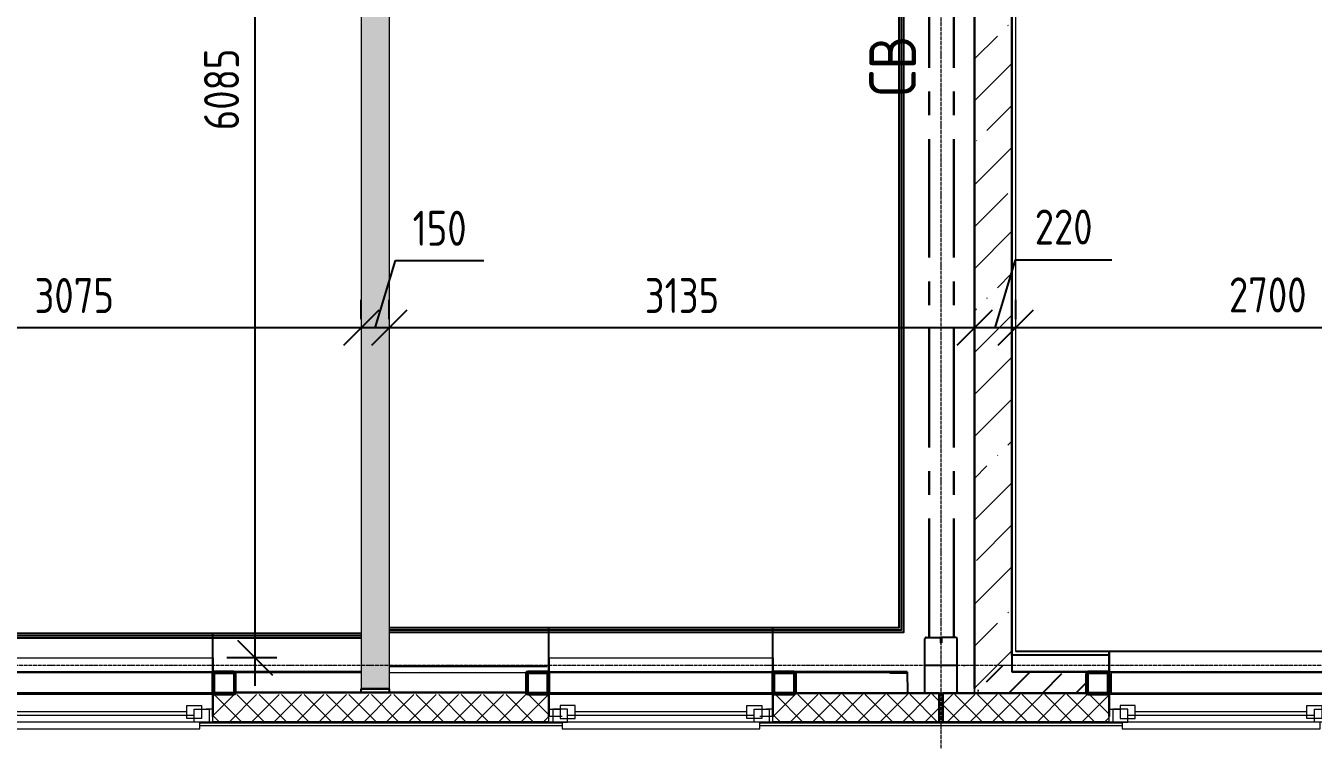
# Model space of a CAD drawing. Header units: millimetres. Extents: x -3689 to 3021565, y -698052 to -604547.
# Drawn here: x 2710195 to 2717090, y -647912 to -644087 of the extents above; entities that cross this region are included whole.
import ezdxf

# ---------------------------------------------------------------- set-up
doc = ezdxf.new("R2010")
doc.units = ezdxf.units.MM
doc.header["$PDMODE"] = 35
doc.linetypes.add('_ШПТ__20_т__2_5__Линия сетки', pattern=[25, 20, -2.5, 0, -2.5])
doc.linetypes.add('CENTER', pattern=[50.8, 31.75, -6.35, 6.35, -6.35])
doc.layers.get('0').update_dxf_attribs({"lineweight": 0})
doc.layers.get('Defpoints').update_dxf_attribs({"color": 4})
for name, color, linetype in [('_1-1_ Внутренние стены', 7, 'Continuous'), ('Новы ГКЛ', 211, 'Continuous'), ('фундаменты кж', 7, 'Continuous')]:
    doc.layers.add(name, color=color, linetype=linetype)
doc.layers.add('Вспомогательные', color=6, linetype='Continuous', plot=False)
for name, color, linetype, lineweight, true_color in [('Каркас несущий', 7, 'Continuous', 18, 0x800040), ('Каркас_Импост', 7, 'Continuous', 9, 0x804000), ('Линии', 7, 'Continuous', 9, 0x00a600), ('Несущие колонны', 7, 'Continuous', 18, 0x800040), ('Окна', 7, 'Continuous', 9, 0x0080c0), ('Отлив', 7, 'Continuous', 9, 0x008080), ('Скрытые грани', 7, 'Continuous', 18, 0x800040)]:
    doc.layers.add(name, color=color, linetype=linetype, lineweight=lineweight, true_color=true_color)
for name, color, linetype, lineweight in [('Марки помещений', 7, 'Continuous', 20), ('Обобщенные модели', 7, 'Continuous', 18), ('ОСИ', 251, 'CENTER', 18), ('Перекрытия', 7, 'Continuous', 18), ('Размерные', 45, 'Continuous', 15), ('Размеры', 82, 'Continuous', 9), ('Средние', 142, 'Continuous', 30), ('Стены', 7, 'Continuous', 18), ('Стены разрез', 7, 'Continuous', 30), ('Стены штриховка', 7, 'Continuous', 30)]:
    doc.layers.add(name, color=color, linetype=linetype, lineweight=lineweight)
doc.styles.add('GOST Common_1', font='GOST_Common.ttf', dxfattribs={"width": 0.9, "height": 210})
doc.styles.add('ГОСТ 2.304', font='CS_Gost2304.shx')
doc.dimstyles.new('СПДС', dxfattribs={"dimscale": 100, "dimtxt": 2.5, "dimasz": 2.5, "dimexe": 2, "dimexo": 0.625, "dimgap": 1, "dimtad": 1, "dimdec": 0, "dimtxsty": 'ГОСТ 2.304', "dimblk": 'OBLIQUE', "dimblk1": 'OBLIQUE', "dimblk2": 'OBLIQUE', "dimcen": 2.5, "dimdle": 2, "dimadec": 0, "dimazin": 2, "dimtfac": 0.75, "dimtdec": 4, "dimtmove": 1, "dimatfit": 3, "dimfxl": 1, "dimtfill": 1, "dimtolj": 1, "dimarcsym": 1})
pattern_1 = [(45, (2676096.765, -647540.56), (-60.10408, 60.10408), []), (135, (2676096.765, -647540.56), (-60.10408, -60.10408), [])]

# ---------------------------------------------------------------- blocks, each defined once
blk = doc.blocks.new('102_Окно_1Створка_Ф_ГОСТ23166-99 - 1160х1750_1170_h-1445330-_О__L1_0_000_')
at = {"layer": 'Каркас_Импост', "color": 7, "lineweight": 18}
for p, q in [((-638.1, 475), (-638.1, 405)), ((-638.1, 475), (-603.1, 475)), ((-618.1, 475), (-538.1, 475)), ((-618.1, 405), (-618.1, 475)), ((-618.1, 475), (-538.1, 475)), ((-618.1, 405), (-618.1, 475)), ((-578.1, 385), (-578.1, 455)), ((-578.1, 455), (-498.1, 455)), ((-538.1, 475), (-538.1, 405)), ((-538.1, 475), (-538.1, 455)), ((-538.1, 440), (461.9, 440)), ((-498.1, 455), (-498.1, 385)), ((-498.1, 420), (421.9, 420)), ((421.9, 455), (421.9, 385)), ((501.9, 455), (421.9, 455)), ((541.9, 475), (461.9, 475)), ((461.9, 475), (461.9, 405)), ((461.9, 475), (461.9, 455)), ((541.9, 475), (461.9, 475)), ((501.9, 385), (501.9, 455)), ((561.9, 475), (526.9, 475)), ((541.9, 405), (541.9, 475)), ((541.9, 405), (541.9, 475)), ((561.9, 475), (561.9, 405)), ((-638.1, 405), (-603.1, 405)), ((-538.1, 405), (-618.1, 405)), ((-578.1, 405), (-618.1, 405)), ((-498.1, 385), (-578.1, 385)), ((421.9, 385), (501.9, 385)), ((461.9, 405), (541.9, 405)), ((541.9, 405), (501.9, 405)), ((561.9, 405), (526.9, 405))]:
    blk.add_line(p, q, dxfattribs=at)
at = {"layer": 'Отлив', "color": 7}
for p, q in [((491.9, 510), (-568.1, 510)), ((-568.1, 510), (-568.1, 475)), ((491.9, 475), (491.9, 510)), ((-568.1, 475), (491.9, 475))]:
    blk.add_line(p, q, dxfattribs=at)
blk = doc.blocks.new('243_КолоннаНесущая_Труба_ГОСТ 30245-2003 - 120x120x5-1251786-_О__L1_0_000_')
at = {"layer": 'Несущие колонны', "color": 7, "lineweight": 40}
for p, q in [((-60, 51), (-60, -51)), ((-55, -51), (-55, 51)), ((51, 60), (-51, 60)), ((-51, 55), (51, 55)), ((55, 51), (55, -51)), ((60, -51), (60, 51)), ((51, -55), (-51, -55)), ((-51, -60), (51, -60))]:
    blk.add_line(p, q, dxfattribs=at)
for centre, radius, start, end in [((-51, 51), 9, 90, 180), ((-51, 51), 4, 90, 180), ((51, 51), 9, 0, 90), ((51, 51), 4, 0, 90), ((-51, -51), 9, 180, 270), ((-51, -51), 4, 180, 270), ((51, -51), 9, 270, 360), ((51, -51), 4, 270, 0)]:
    blk.add_arc(centre, radius, start, end, dxfattribs=at)
blk = doc.blocks.new('243_КолоннаНесущая_Труба_ГОСТ 30245-2003 - 120x120x5-1170525-_О__L1_0_000_')
at = {"layer": 'Несущие колонны', "color": 7, "lineweight": 40}
for p, q in [((-60, 51), (-60, -51)), ((-55, -51), (-55, 51)), ((51, 60), (-51, 60)), ((-51, 55), (51, 55)), ((55, 51), (55, -51)), ((60, -51), (60, 51)), ((51, -55), (-51, -55)), ((-51, -60), (51, -60))]:
    blk.add_line(p, q, dxfattribs=at)
for centre, radius, start, end in [((-51, 51), 9, 90, 180), ((-51, 51), 4, 90, 180), ((51, 51), 9, 0, 90), ((51, 51), 4, 0, 90), ((-51, -51), 9, 180, 270), ((-51, -51), 4, 180, 270), ((51, -51), 9, 270, 360), ((51, -51), 4, 270, 0)]:
    blk.add_arc(centre, radius, start, end, dxfattribs=at)
blk = doc.blocks.new('253_Балка_Труба_ГОСТ 30245-2003 - 120x120x5-1251540-_О__L1_0_000_')
at = {"layer": 'Каркас несущий', "color": 7}
for p, q in [((622.3, 60), (-552.3, 60)), ((-552.3, 51), (-552.3, 60)), ((-552.3, -51), (-552.3, 51)), ((622.3, 60), (622.3, 51)), ((622.3, 51), (622.3, -51)), ((-552.3, -60), (-552.3, -51)), ((-552.3, -60), (622.3, -60)), ((622.3, -51), (622.3, -60))]:
    blk.add_line(p, q, dxfattribs=at)
at = {"layer": 'Скрытые грани', "color": 7}
for p, q in [((-552.3, 55), (622.3, 55)), ((-552.3, -55), (622.3, -55))]:
    blk.add_line(p, q, dxfattribs=at)
blk = doc.blocks.new('к3')
at = {"color": 0, "linetype": 'ByBlock', "lineweight": -2, "ltscale": 200}
for p, q in [((4147417.8, 542805.7), (4147417.8, 542828.2)), ((4147417.8, 542805.7), (4147420.8, 542805.7)), ((4147420.8, 542805.7), (4147420.8, 542828.2)), ((4147425.8, 542836.2), (4147504.8, 542836.2)), ((4147425.8, 542833.2), (4147504.8, 542833.2)), ((4147509.8, 542828.2), (4147509.8, 542544.2)), ((4147512.8, 542828.2), (4147512.8, 542544.2)), ((4147682.8, 542828.2), (4147682.8, 542544.2)), ((4147685.8, 542828.2), (4147685.8, 542544.2)), ((4147769.8, 542836.2), (4147690.8, 542836.2)), ((4147769.8, 542833.2), (4147690.8, 542833.2)), ((4147774.8, 542805.7), (4147774.8, 542828.2)), ((4147777.8, 542805.7), (4147774.8, 542805.7)), ((4147777.8, 542805.7), (4147777.8, 542828.2)), ((4147517.8, 542539.2), (4147588.8, 542539.2)), ((4147517.8, 542536.2), (4147588.8, 542536.2)), ((4147593.8, 542544.2), (4147593.8, 542566.7)), ((4147593.8, 542566.7), (4147596.8, 542566.7)), ((4147596.8, 542544.2), (4147596.8, 542566.7)), ((4147598.8, 542544.2), (4147598.8, 542566.7)), ((4147601.8, 542566.7), (4147598.8, 542566.7)), ((4147601.8, 542544.2), (4147601.8, 542566.7)), ((4147677.8, 542539.2), (4147606.8, 542539.2)), ((4147677.8, 542536.2), (4147606.8, 542536.2))]:
    blk.add_line(p, q, dxfattribs=at)
for centre, radius, start, end in [((4147425.8, 542828.2), 8, 90, 180), ((4147425.8, 542828.2), 5, 90, 180), ((4147504.8, 542828.2), 8, 0, 90), ((4147504.8, 542828.2), 5, 0, 90), ((4147690.8, 542828.2), 8, 90, 180), ((4147690.8, 542828.2), 5, 90, 180), ((4147769.8, 542828.2), 8, 0, 90), ((4147769.8, 542828.2), 5, 0, 90), ((4147517.8, 542544.2), 8, 180, 270), ((4147517.8, 542544.2), 5, 180, 270), ((4147588.8, 542544.2), 8, 270, 0), ((4147588.8, 542544.2), 5, 270, 0), ((4147606.8, 542544.2), 8, 180, 270), ((4147606.8, 542544.2), 5, 180, 270), ((4147677.8, 542544.2), 5, 270, 0), ((4147677.8, 542544.2), 8, 270, 0)]:
    blk.add_arc(centre, radius, start, end, dxfattribs=at)
at = {"layer": 'Вспомогательные', "color": 0, "ltscale": 10}
for p, q in [((4147690.3, 542836.2), (4147505.3, 542836.2)), ((4147682.8, 542686.2), (4147512.8, 542686.2))]:
    blk.add_line(p, q, dxfattribs=at)
blk = doc.blocks.new('_Oblique')
at = {"color": 0, "linetype": 'ByBlock', "lineweight": -2}
blk.add_line((-0.5, -0.5), (0.5, 0.5), dxfattribs=at)
blk = doc.blocks.new('*D431')
at = {"layer": 'Defpoints', "color": 0, "ltscale": 75, "transparency": 16777216}
for p in [(2711585.6, -641385.6), (2711421.6, -647470.6), (2711585.6, -647470.6)]:
    blk.add_point(p, dxfattribs=at)
at = {"layer": 'Размеры', "color": 0, "lineweight": -2, "ltscale": 75, "transparency": 16777216}
for p, q in [((2711421.6, -641235.6), (2711421.6, -647620.6)), ((2711538.7, -641385.6), (2711271.6, -641385.6)), ((2711538.7, -647470.6), (2711271.6, -647470.6))]:
    blk.add_line(p, q, dxfattribs=at)
at = {"layer": 'Размеры', "color": 0, "lineweight": -2, "ltscale": 75, "transparency": 16777216, "xscale": 187.5, "yscale": 187.5, "zscale": 187.5}
for p, rotation in [((2711421.6, -641385.6), 90), ((2711421.6, -647470.6), 270)]:
    blk.add_blockref('_Oblique', p, dxfattribs=dict(at, rotation=rotation))
at = {"layer": 'Размеры', "color": 0, "ltscale": 75, "transparency": 16777216, "insert": (2711243.5, -644428.1), "char_height": 187.5, "attachment_point": 5, "rotation": 90, "style": 'ГОСТ 2.304', "bg_fill": 3, "box_fill_scale": 1.1, "bg_fill_color": 256, "bg_fill_true_color": 13158600, "bg_fill_transparency": 0}
blk.add_mtext('\\A1;6085', dxfattribs=at)
blk = doc.blocks.new('*D471')
at = {"layer": 'Defpoints', "color": 0, "ltscale": 75, "transparency": 16777216}
for p in [(2715496.8, -645704.2), (2715496.8, -645704.2), (2718196.8, -645704.2)]:
    blk.add_point(p, dxfattribs=at)
at = {"layer": 'Размеры', "color": 0, "lineweight": -2, "ltscale": 75, "transparency": 16777216}
for p, q in [((2715496.8, -645657.3), (2715496.8, -645554.2)), ((2718196.8, -645657.3), (2718196.8, -645554.2)), ((2718346.8, -645704.2), (2715346.8, -645704.2))]:
    blk.add_line(p, q, dxfattribs=at)
at = {"layer": 'Размеры', "color": 0, "lineweight": -2, "ltscale": 75, "transparency": 16777216, "xscale": 187.5, "yscale": 187.5, "zscale": 187.5, "rotation": 180}
blk.add_blockref('_Oblique', (2715496.8, -645704.2), dxfattribs=at)
at = {"layer": 'Размеры', "color": 0, "lineweight": -2, "ltscale": 75, "transparency": 16777216, "xscale": 187.5, "yscale": 187.5, "zscale": 187.5}
blk.add_blockref('_Oblique', (2718196.8, -645704.2), dxfattribs=at)
at = {"layer": 'Размеры', "color": 0, "ltscale": 75, "transparency": 16777216, "insert": (2716846.8, -645528.2), "char_height": 187.5, "attachment_point": 5, "style": 'ГОСТ 2.304', "bg_fill": 3, "box_fill_scale": 1.1, "bg_fill_color": 256, "bg_fill_true_color": 13158600, "bg_fill_transparency": 0}
blk.add_mtext('\\A1;2700', dxfattribs=at)
blk = doc.blocks.new('*D472')
at = {"layer": 'Defpoints', "color": 0, "ltscale": 75, "transparency": 16777216}
for p in [(2715276.8, -645704.2), (2715276.8, -645704.2), (2715496.8, -645704.2)]:
    blk.add_point(p, dxfattribs=at)
at = {"layer": 'Размеры', "color": 0, "lineweight": -2, "ltscale": 75, "transparency": 16777216}
for p, q in [((2715386.8, -645704.2), (2715495.8, -645340.7)), ((2715495.8, -645340.7), (2716011.4, -645340.7)), ((2715276.8, -645657.3), (2715276.8, -645554.2)), ((2715496.8, -645657.3), (2715496.8, -645554.2)), ((2715646.8, -645704.2), (2715126.8, -645704.2))]:
    blk.add_line(p, q, dxfattribs=at)
at = {"layer": 'Размеры', "color": 0, "lineweight": -2, "ltscale": 75, "transparency": 16777216, "xscale": 187.5, "yscale": 187.5, "zscale": 187.5, "rotation": 180}
blk.add_blockref('_Oblique', (2715276.8, -645704.2), dxfattribs=at)
at = {"layer": 'Размеры', "color": 0, "lineweight": -2, "ltscale": 75, "transparency": 16777216, "xscale": 187.5, "yscale": 187.5, "zscale": 187.5}
blk.add_blockref('_Oblique', (2715496.8, -645704.2), dxfattribs=at)
at = {"layer": 'Размеры', "color": 0, "ltscale": 75, "transparency": 16777216, "insert": (2715753.6, -645164.6), "char_height": 187.5, "attachment_point": 5, "style": 'ГОСТ 2.304', "bg_fill": 3, "box_fill_scale": 1.1, "bg_fill_color": 256, "bg_fill_true_color": 13158600, "bg_fill_transparency": 0}
blk.add_mtext('\\A1;220', dxfattribs=at)
blk = doc.blocks.new('*D473')
at = {"layer": 'Defpoints', "color": 0, "ltscale": 75, "transparency": 16777216}
for p in [(2712141.8, -645704.2), (2712141.8, -645704.2), (2715276.8, -645704.2)]:
    blk.add_point(p, dxfattribs=at)
at = {"layer": 'Размеры', "color": 0, "lineweight": -2, "ltscale": 75, "transparency": 16777216}
for p, q in [((2712141.8, -645657.3), (2712141.8, -645554.2)), ((2715276.8, -645657.3), (2715276.8, -645554.2)), ((2715426.8, -645704.2), (2711991.8, -645704.2))]:
    blk.add_line(p, q, dxfattribs=at)
at = {"layer": 'Размеры', "color": 0, "lineweight": -2, "ltscale": 75, "transparency": 16777216, "xscale": 187.5, "yscale": 187.5, "zscale": 187.5, "rotation": 180}
blk.add_blockref('_Oblique', (2712141.8, -645704.2), dxfattribs=at)
at = {"layer": 'Размеры', "color": 0, "lineweight": -2, "ltscale": 75, "transparency": 16777216, "xscale": 187.5, "yscale": 187.5, "zscale": 187.5}
blk.add_blockref('_Oblique', (2715276.8, -645704.2), dxfattribs=at)
at = {"layer": 'Размеры', "color": 0, "ltscale": 75, "transparency": 16777216, "insert": (2713709.3, -645531.5), "char_height": 187.5, "attachment_point": 5, "style": 'ГОСТ 2.304', "bg_fill": 3, "box_fill_scale": 1.1, "bg_fill_color": 256, "bg_fill_true_color": 13158600, "bg_fill_transparency": 0}
blk.add_mtext('\\A1;3135', dxfattribs=at)
blk = doc.blocks.new('*D474')
at = {"layer": 'Defpoints', "color": 0, "ltscale": 75, "transparency": 16777216}
for p in [(2711991.8, -645704.2), (2711991.8, -645704.2), (2712141.8, -645704.2)]:
    blk.add_point(p, dxfattribs=at)
at = {"layer": 'Размеры', "color": 0, "lineweight": -2, "ltscale": 75, "transparency": 16777216}
for p, q in [((2712066.8, -645704.2), (2712174.8, -645344)), ((2712174.8, -645344), (2712648.2, -645344)), ((2711991.8, -645657.3), (2711991.8, -645554.2)), ((2712141.8, -645657.3), (2712141.8, -645554.2)), ((2712291.8, -645704.2), (2711841.8, -645704.2))]:
    blk.add_line(p, q, dxfattribs=at)
at = {"layer": 'Размеры', "color": 0, "lineweight": -2, "ltscale": 75, "transparency": 16777216, "xscale": 187.5, "yscale": 187.5, "zscale": 187.5, "rotation": 180}
blk.add_blockref('_Oblique', (2711991.8, -645704.2), dxfattribs=at)
at = {"layer": 'Размеры', "color": 0, "lineweight": -2, "ltscale": 75, "transparency": 16777216, "xscale": 187.5, "yscale": 187.5, "zscale": 187.5}
blk.add_blockref('_Oblique', (2712141.8, -645704.2), dxfattribs=at)
at = {"layer": 'Размеры', "color": 0, "ltscale": 75, "transparency": 16777216, "insert": (2712411.5, -645171.4), "char_height": 187.5, "attachment_point": 5, "style": 'ГОСТ 2.304', "bg_fill": 3, "box_fill_scale": 1.1, "bg_fill_color": 256, "bg_fill_true_color": 13158600, "bg_fill_transparency": 0}
blk.add_mtext('\\A1;150', dxfattribs=at)
blk = doc.blocks.new('*D475')
at = {"layer": 'Defpoints', "color": 0, "ltscale": 75, "transparency": 16777216}
for p in [(2708916.8, -645704.2), (2708916.8, -645704.2), (2711991.8, -645704.2)]:
    blk.add_point(p, dxfattribs=at)
at = {"layer": 'Размеры', "color": 0, "lineweight": -2, "ltscale": 75, "transparency": 16777216}
for p, q in [((2708916.8, -645657.3), (2708916.8, -645554.2)), ((2711991.8, -645657.3), (2711991.8, -645554.2)), ((2712141.8, -645704.2), (2708766.8, -645704.2))]:
    blk.add_line(p, q, dxfattribs=at)
at = {"layer": 'Размеры', "color": 0, "lineweight": -2, "ltscale": 75, "transparency": 16777216, "xscale": 187.5, "yscale": 187.5, "zscale": 187.5, "rotation": 180}
blk.add_blockref('_Oblique', (2708916.8, -645704.2), dxfattribs=at)
at = {"layer": 'Размеры', "color": 0, "lineweight": -2, "ltscale": 75, "transparency": 16777216, "xscale": 187.5, "yscale": 187.5, "zscale": 187.5}
blk.add_blockref('_Oblique', (2711991.8, -645704.2), dxfattribs=at)
at = {"layer": 'Размеры', "color": 0, "ltscale": 75, "transparency": 16777216, "insert": (2710454.3, -645531.5), "char_height": 187.5, "attachment_point": 5, "style": 'ГОСТ 2.304', "bg_fill": 3, "box_fill_scale": 1.1, "bg_fill_color": 256, "bg_fill_true_color": 13158600, "bg_fill_transparency": 0}
blk.add_mtext('\\A1;3075', dxfattribs=at)

msp = doc.modelspace()

# ---------------------------------------------------------------- hatches: boundary and pattern name
at = {"layer": 'Стены штриховка', "lineweight": 9}
h = msp.add_hatch(dxfattribs=at)
h.set_pattern_fill('FP_3', color=256, style=0, pattern_type=2)
h.set_pattern_definition([(45, (2673191.76, -647510.56), (-224.5064, 224.5064), []), (45, (2673416.27, -647510.56), (-224.5064, 224.5064), [396.875, -79.375, 3.353, -76.022])])
h.paths.add_polyline_path([(2715476.7647, -647635.5597), (2715476.7647, -641435.5597), (2715276.7647, -641435.5597), (2715276.7647, -647635.5597)], flags=0)
h = msp.add_hatch(dxfattribs=at)
h.set_pattern_fill('FP_5', color=256, style=0, pattern_type=2)
h.set_pattern_definition(pattern_1)
h.paths.add_polyline_path([(2714196.7647, -647813.5597), (2715086.7647, -647813.5597), (2715086.7647, -647667.5597), (2714196.7647, -647667.5597), (2714196.7647, -647735.8448)], flags=0)
h.paths.add_polyline_path([(2712256.784, -647813.5597), (2712996.7647, -647813.5597), (2712996.7647, -647667.5597), (2711196.7647, -647667.5597), (2711196.7647, -647813.5597), (2712050.0155, -647813.5597)], flags=0)
h.paths.add_polyline_path([(2709996.7647, -647813.5597), (2709996.7647, -647667.5597), (2709106.7647, -647667.5597), (2709106.7647, -647813.5597), (2709982.3307, -647813.5597)], flags=0)
h = msp.add_hatch(dxfattribs=at)
h.set_pattern_fill('FP_5', color=256, style=0, pattern_type=2)
h.set_pattern_definition(pattern_1)
h.paths.add_polyline_path([(2721426.4956, -647813.5597), (2721426.4956, -647667.5597), (2717196.7647, -647667.5597), (2717196.7647, -647813.5597), (2721354.5972, -647813.5597)])
h.paths.add_polyline_path([(2715978.6167, -647813.5597), (2715996.7647, -647813.5597), (2715996.7647, -647667.5597), (2715106.7647, -647667.5597), (2715106.7647, -647813.5597), (2715565.0797, -647813.5597)])
at = {"layer": 'фундаменты кж'}
h = msp.add_hatch(dxfattribs=at)
h.set_pattern_fill('ANSI35', color=0, scale=40)
h.set_pattern_definition([(45, (2676096.76, -647510.56), (-179.6051, 179.6051), []), (45, (2676276.37, -647510.56), (-179.6051, 179.6051), [317.5, -63.5, 0, -63.5])])
edge = h.paths.add_edge_path()
edge.add_line((2718196.7647, -647545.5597), (2717196.7647, -647545.5597))
edge.add_line((2717196.7647, -647545.5597), (2717205.7647, -647545.5597))
edge.add_line((2717205.7647, -647545.5597), (2717307.7647, -647545.5597))
edge.add_arc((2717307.7647, -647554.5597), 9, 0, 90, ccw=False)
edge.add_line((2717316.7647, -647554.5597), (2717316.7647, -647656.5597))
edge.add_line((2717316.7647, -647656.5597), (2718196.7647, -647656.5597))
edge.add_line((2718196.7647, -647656.5597), (2718196.7647, -647545.5597))
edge = h.paths.add_edge_path()
edge.add_arc((2715885.7647, -647554.5597), 9, 90, 180, ccw=False)
edge.add_line((2715885.7647, -647545.5597), (2715476.7647, -647545.5597))
edge.add_line((2715476.7647, -647545.5597), (2715476.7647, -647510.5597))
edge.add_line((2715476.7647, -647510.5597), (2715276.7647, -647510.5597))
edge.add_line((2715276.7647, -647510.5597), (2715276.7647, -647635.5597))
edge.add_line((2715276.7647, -647635.5597), (2715276.7647, -647652.5597))
edge.add_arc((2715268.7647, -647652.5597), 8, -90, 0, ccw=False)
edge.add_line((2715268.7647, -647660.5597), (2715877.7025, -647660.5597))
edge.add_arc((2715885.7647, -647656.5597), 9, 180, 206.38779996, ccw=False)
edge.add_line((2715876.7647, -647656.5597), (2715876.7647, -647554.5597))
h.paths.add_polyline_path([(2715946.7647, -641235.5597), (2715261.7647, -641235.5597), (2715261.7647, -641435.5597), (2715946.7647, -641435.5597)])

# ---------------------------------------------------------------- linework, layer by layer
for p, q in [((2711991.7647, -641385.5597), (2711991.7647, -647656.5597)), ((2712141.7647, -641385.5597), (2712141.7647, -647656.5597)), ((2715496.7647, -647436.5597), (2715496.7647, -647388.5597)), ((2712141.7647, -647636.5597), (2712116.7647, -647636.5597))]:
    msp.add_line(p, q)
at = {"layer": 'Каркас несущий', "color": 7}
for p, q in [((2711196.7647, -647545.5597), (2709996.7647, -647545.5597)), ((2714196.7647, -647545.5597), (2712996.7647, -647545.5597)), ((2709996.7647, -647665.5597), (2711196.7647, -647665.5597)), ((2712996.7647, -647665.5597), (2714196.7647, -647665.5597))]:
    msp.add_line(p, q, dxfattribs=at)
at = {"layer": 'Линии', "color": 7}
msp.add_line((2715496.7647, -647415.5597), (2715496.7647, -641455.5597), dxfattribs=at)
at = {"layer": 'Новы ГКЛ'}
for p, q in [((2712996.7647, -647658.5597), (2712996.7647, -647310.8503)), ((2714196.7647, -647662.5597), (2714196.7647, -647310.8503))]:
    msp.add_line(p, q, dxfattribs=at)
at = {"layer": 'Обобщенные модели'}
for p, q in [((2713066.7647, -647815.6311), (2711126.7647, -647815.6311)), ((2713066.7647, -647818.2192), (2711126.7647, -647818.2192)), ((2713066.7647, -647821.117), (2711126.7647, -647821.117)), ((2713066.7647, -647835.4994), (2711126.7647, -647835.4994)), ((2716066.7647, -647815.6311), (2714126.7647, -647815.6311)), ((2716066.7647, -647818.2192), (2714126.7647, -647818.2192)), ((2716066.7647, -647821.117), (2714126.7647, -647821.117)), ((2716066.7647, -647835.4994), (2714126.7647, -647835.4994))]:
    msp.add_line(p, q, dxfattribs=at)
at = {"layer": 'ОСИ', "linetype": '_ШПТ__20_т__2_5__Линия сетки'}
for p, q in [((2715096.7647, -651518.5254), (2715096.7647, -641708.5597)), ((2671454.2388, -647510.5597), (2722843.4447, -647510.5597))]:
    msp.add_line(p, q, dxfattribs=at)
at = {"layer": 'Перекрытия'}
msp.add_line((2715086.7647, -647665.5597), (2715106.7647, -647665.5597), dxfattribs=at)
at = {"layer": 'Скрытые грани', "color": 7}
for p, q in [((2711198.4216, -647550.5597), (2709995.1079, -647550.5597)), ((2711991.7647, -647550.5597), (2711315.1079, -647550.5597)), ((2712877.0895, -647550.5597), (2712141.7647, -647550.5597)), ((2714198.4216, -647550.5597), (2712994.8597, -647550.5597)), ((2714821.7647, -647550.5597), (2714315.1079, -647550.5597)), ((2711198.4216, -647660.5597), (2709995.1079, -647660.5597)), ((2712877.0895, -647660.5597), (2711315.1079, -647660.5597)), ((2714198.4216, -647660.5597), (2712994.8597, -647660.5597)), ((2714959.5647, -647660.5597), (2714315.1079, -647660.5597))]:
    msp.add_line(p, q, dxfattribs=at)
at = {"layer": 'Средние', "linetype": 'CENTER', "ltscale": 20}
for p, q in [((2715033.2647, -647360.5597), (2715033.2647, -641708.5597)), ((2715165.2647, -647360.5597), (2715165.2647, -641708.5597))]:
    msp.add_line(p, q, dxfattribs=at)
at = {"layer": 'Стены'}
for p, q in [((2709996.7647, -647470.5597), (2711196.7647, -647470.5597)), ((2712996.7647, -647470.5597), (2714196.7647, -647470.5597)), ((2711196.7647, -647545.5597), (2709996.7647, -647545.5597)), ((2714196.7647, -647545.5597), (2712996.7647, -647545.5597)), ((2717196.7647, -647545.5597), (2715996.7647, -647545.5597)), ((2709996.7647, -647656.5597), (2711196.7647, -647656.5597)), ((2712996.7647, -647656.5597), (2714196.7647, -647656.5597)), ((2715996.7647, -647665.5597), (2717196.7647, -647665.5597)), ((2713066.7647, -647785.5597), (2712996.7647, -647785.5597)), ((2714196.7647, -647785.5597), (2714126.7647, -647785.5597)), ((2711196.7647, -647815.5597), (2711126.7647, -647815.5597))]:
    msp.add_line(p, q, dxfattribs=at)
at = {"layer": 'Стены разрез'}
for p, q in [((2715276.7647, -647635.5597), (2715276.7647, -641235.5597)), ((2715476.7647, -647456.5597), (2715476.7647, -641435.5597)), ((2715996.7647, -647545.5597), (2715996.7647, -647436.5597)), ((2711196.7647, -647470.5597), (2711196.7647, -647545.5597)), ((2712141.7647, -647515.5597), (2712987.5165, -647515.5597)), ((2712996.7647, -647545.5597), (2712996.7647, -647470.5597)), ((2714196.7647, -647470.5597), (2714196.7647, -647545.5597)), ((2715221.2647, -647510.5597), (2715221.2647, -647515.5597)), ((2711196.7647, -647545.5597), (2711205.7647, -647545.5597)), ((2711205.7647, -647545.5597), (2711991.7647, -647545.5597)), ((2712987.5165, -647545.5597), (2712996.7647, -647545.5597)), ((2714196.7647, -647545.5597), (2714205.7647, -647545.5597)), ((2714196.7647, -647545.5597), (2714915.9103, -647545.5597)), ((2715476.7647, -647545.5597), (2715885.7647, -647545.5597)), ((2715987.7647, -647545.5597), (2715996.7647, -647545.5597)), ((2711196.7647, -647635.5597), (2711196.7647, -647785.5597)), ((2712885.5165, -647656.5597), (2711316.7647, -647656.5597)), ((2711991.7647, -647636.5597), (2712141.7647, -647636.5597)), ((2712996.7647, -647785.5597), (2712996.7647, -647635.5597)), ((2714196.7647, -647635.5597), (2714196.7647, -647785.5597)), ((2715086.7647, -647660.5597), (2714307.7647, -647660.5597)), ((2715885.7647, -647660.5597), (2715106.7647, -647660.5597)), ((2715996.7647, -647785.5597), (2715996.7647, -647635.5597)), ((2715086.7647, -647815.5597), (2715086.7647, -647665.5597)), ((2715106.7647, -647665.5597), (2715106.7647, -647815.5597)), ((2711196.7647, -647815.5597), (2712996.7647, -647815.5597)), ((2714196.7647, -647815.5597), (2715086.7647, -647815.5597)), ((2715106.7647, -647815.5597), (2715996.7647, -647815.5597))]:
    msp.add_line(p, q, dxfattribs=at)
at = {"layer": 'Стены штриховка', "lineweight": 9}
for p, q in [((2712996.7647, -647658.5597), (2711202.3006, -647658.5597)), ((2715086.7647, -647662.5597), (2714196.7647, -647662.5597)), ((2715996.7647, -647662.5597), (2715106.7647, -647662.5597)), ((2712996.7647, -647813.5597), (2711196.7647, -647813.5597)), ((2715086.7647, -647813.5597), (2714196.7647, -647813.5597)), ((2715996.7647, -647813.5597), (2715106.7647, -647813.5597))]:
    msp.add_line(p, q, dxfattribs=at)
at = {"layer": 'фундаменты кж'}
for p, q in [((2718196.7647, -647436.5597), (2715496.7647, -647436.5597)), ((2715476.7647, -647456.5597), (2715476.7647, -647545.5597)), ((2715496.7647, -647456.5597), (2715476.7647, -647456.5597)), ((2715996.7647, -647456.5597), (2715496.7647, -647456.5597)), ((2714821.7647, -647550.5597), (2714915.9609, -647550.5597)), ((2714915.9103, -647545.5597), (2714917.0327, -647656.5597)), ((2711991.7647, -647656.5597), (2711991.7647, -647636.5597)), ((2712141.7647, -647636.5597), (2712141.7647, -647656.5597))]:
    msp.add_line(p, q, dxfattribs=at)

# ---------------------------------------------------------------- block references
at = {"layer": 'Каркас несущий', "color": 7, "rotation": 180.0048683288068}
msp.add_blockref('253_Балка_Труба_ГОСТ 30245-2003 - 120x120x5-1251540-_О__L1_0_000_', (2716631.76, -647605.5498), dxfattribs=at)
at = {"layer": 'Несущие колонны', "color": 7}
for name, p in [('243_КолоннаНесущая_Труба_ГОСТ 30245-2003 - 120x120x5-1251786-_О__L1_0_000_', (2711256.7647, -647605.5597)), ('243_КолоннаНесущая_Труба_ГОСТ 30245-2003 - 120x120x5-1251786-_О__L1_0_000_', (2712936.5165, -647605.5597)), ('243_КолоннаНесущая_Труба_ГОСТ 30245-2003 - 120x120x5-1251786-_О__L1_0_000_', (2714256.7647, -647605.5597)), ('243_КолоннаНесущая_Труба_ГОСТ 30245-2003 - 120x120x5-1170525-_О__L1_0_000_', (2715936.7647, -647605.5597))]:
    msp.add_blockref(name, p, dxfattribs=at)
at = {"layer": 'Окна', "color": 7, "rotation": 180}
for p in [(2710558.6647, -647340.5597), (2713558.6647, -647340.5597), (2716558.6647, -647340.5597)]:
    msp.add_blockref('102_Окно_1Створка_Ф_ГОСТ23166-99 - 1160х1750_1170_h-1445330-_О__L1_0_000_', p, dxfattribs=at)
at = {"layer": 'Размерные', "color": 0, "rotation": 180}
msp.add_blockref('к3', (6862694.5433, -104824.3303), dxfattribs=at)

# ---------------------------------------------------------------- texts
at = {"layer": 'Марки помещений', "lineweight": 9, "insert": (2714712.3111, -644465.9702), "char_height": 250, "width": 223.670812, "attachment_point": 1, "rotation": 90, "style": 'GOST Common_1'}
msp.add_mtext('СВ', dxfattribs=at)

# ---------------------------------------------------------------- next in the draw order: dimensions: what is measured, and where the dimension line sits
at = {"layer": 'Размеры', "ltscale": 75}
dim = msp.add_linear_dim(base=(2711421.5677, -647470.5597), p1=(2711585.5887, -641385.5597), p2=(2711585.5887, -647470.5597), angle=90, dimstyle='СПДС', override={"dimscale": 75}, dxfattribs=at)
dim.commit()
dim.dimension.update_dxf_attribs({"geometry": '*D431', "text_midpoint": (2711243.5088, -644428.0597)})
dim = msp.add_linear_dim(base=(2715496.7647, -645704.1624), p1=(2718196.7647, -645704.1624), p2=(2715496.7647, -645704.1624), dimstyle='СПДС', override={"dimscale": 75}, dxfattribs=at)
dim.commit()
dim.dimension.update_dxf_attribs({"geometry": '*D471', "text_midpoint": (2716846.7647, -645528.1505)})

# ---------------------------------------------------------------- next in the draw order: linework, layer by layer
at = {"layer": 'Новы ГКЛ'}
msp.add_line((2711196.7647, -647660.5597), (2711196.7647, -647338.4629), dxfattribs=at)
for points in [[(2708916.7647, -647225.6622), (2709352.0962, -647225.6622), (2709352.0962, -647338.4629), (2711991.7647, -647338.4629)], [(2708916.7647, -647238.1622), (2709339.5962, -647238.1622), (2709339.5962, -647350.9629), (2711991.7647, -647350.9629)], [(2708916.7647, -647250.6622), (2709327.0962, -647250.6622), (2709327.0962, -647363.4629), (2711991.7647, -647363.4629)]]:
    msp.add_lwpolyline(points, dxfattribs=at)

# ---------------------------------------------------------------- next in the draw order: dimensions: what is measured, and where the dimension line sits
at = {"layer": 'Размеры', "ltscale": 75}
dim = msp.add_linear_dim(base=(2715276.7647, -645704.1624), p1=(2715496.7647, -645704.1624), p2=(2715276.7647, -645704.1624), dimstyle='СПДС', override={"dimscale": 75}, dxfattribs=at)
dim.commit()
dim.dimension.update_dxf_attribs({"geometry": '*D472', "text_midpoint": (2715570.8183, -645164.6386)})

# ---------------------------------------------------------------- next in the draw order: dimensions: what is measured, and where the dimension line sits
dim = msp.add_linear_dim(base=(2712141.7647, -645704.1624), p1=(2715276.7647, -645704.1624), p2=(2712141.7647, -645704.1624), dimstyle='СПДС', override={"dimscale": 75}, dxfattribs=at)
dim.commit()
dim.dimension.update_dxf_attribs({"geometry": '*D473', "text_midpoint": (2713709.2647, -645531.5292)})

# ---------------------------------------------------------------- next in the draw order: dimensions: what is measured, and where the dimension line sits
dim = msp.add_linear_dim(base=(2711991.7647, -645704.1624), p1=(2712141.7647, -645704.1624), p2=(2711991.7647, -645704.1624), dimstyle='СПДС', override={"dimscale": 75}, dxfattribs=at)
dim.commit()
dim.dimension.update_dxf_attribs({"geometry": '*D474', "text_midpoint": (2712249.8047, -645171.3959)})

# ---------------------------------------------------------------- next in the draw order: dimensions: what is measured, and where the dimension line sits
dim = msp.add_linear_dim(base=(2708916.7647, -645704.1624), p1=(2711991.7647, -645704.1624), p2=(2708916.7647, -645704.1624), dimstyle='СПДС', override={"dimscale": 75}, dxfattribs=at)
dim.commit()
dim.dimension.update_dxf_attribs({"geometry": '*D475', "text_midpoint": (2710454.2647, -645531.5292)})

# ---------------------------------------------------------------- next in the draw order: hatches: boundary and pattern name
at = {"layer": '_1-1_ Внутренние стены', "linetype": 'Continuous', "lineweight": 0, "true_color": 0x000000}
h = msp.add_hatch(dxfattribs=at)
h.set_pattern_fill('ГАЗОБЕТОН_0004', color=18, style=0, pattern_type=2)
h.set_pattern_definition([(45, (2755123.48, -655033.73), (-63.63961, 63.63961), []), (90, (2755059.84, -654970.09), (-81, 0), [0, -54, 0, -81]), (155, (2755123.48, -654906.45), (34.23208, 73.41093), [0, -39.6, 0, -68.4])])
h.paths.add_polyline_path([(2711991.7647, -647636.5597), (2711991.7647, -641381.5597), (2712141.7647, -641381.5597), (2712141.7647, -647636.5597)])

# ---------------------------------------------------------------- next in the draw order: linework, layer by layer
at = {"layer": 'Новы ГКЛ'}
for points in [[(2714870.4218, -641385.5597), (2714870.4218, -647310.8503), (2712141.7647, -647310.8503)], [(2714882.9218, -641385.5597), (2714882.9218, -647323.3503), (2712141.7647, -647323.3503)], [(2714895.4218, -641385.5597), (2714895.4218, -647335.8503), (2712141.7647, -647335.8503)]]:
    msp.add_lwpolyline(points, dxfattribs=at)

doc.saveas('drawing.dxf')
